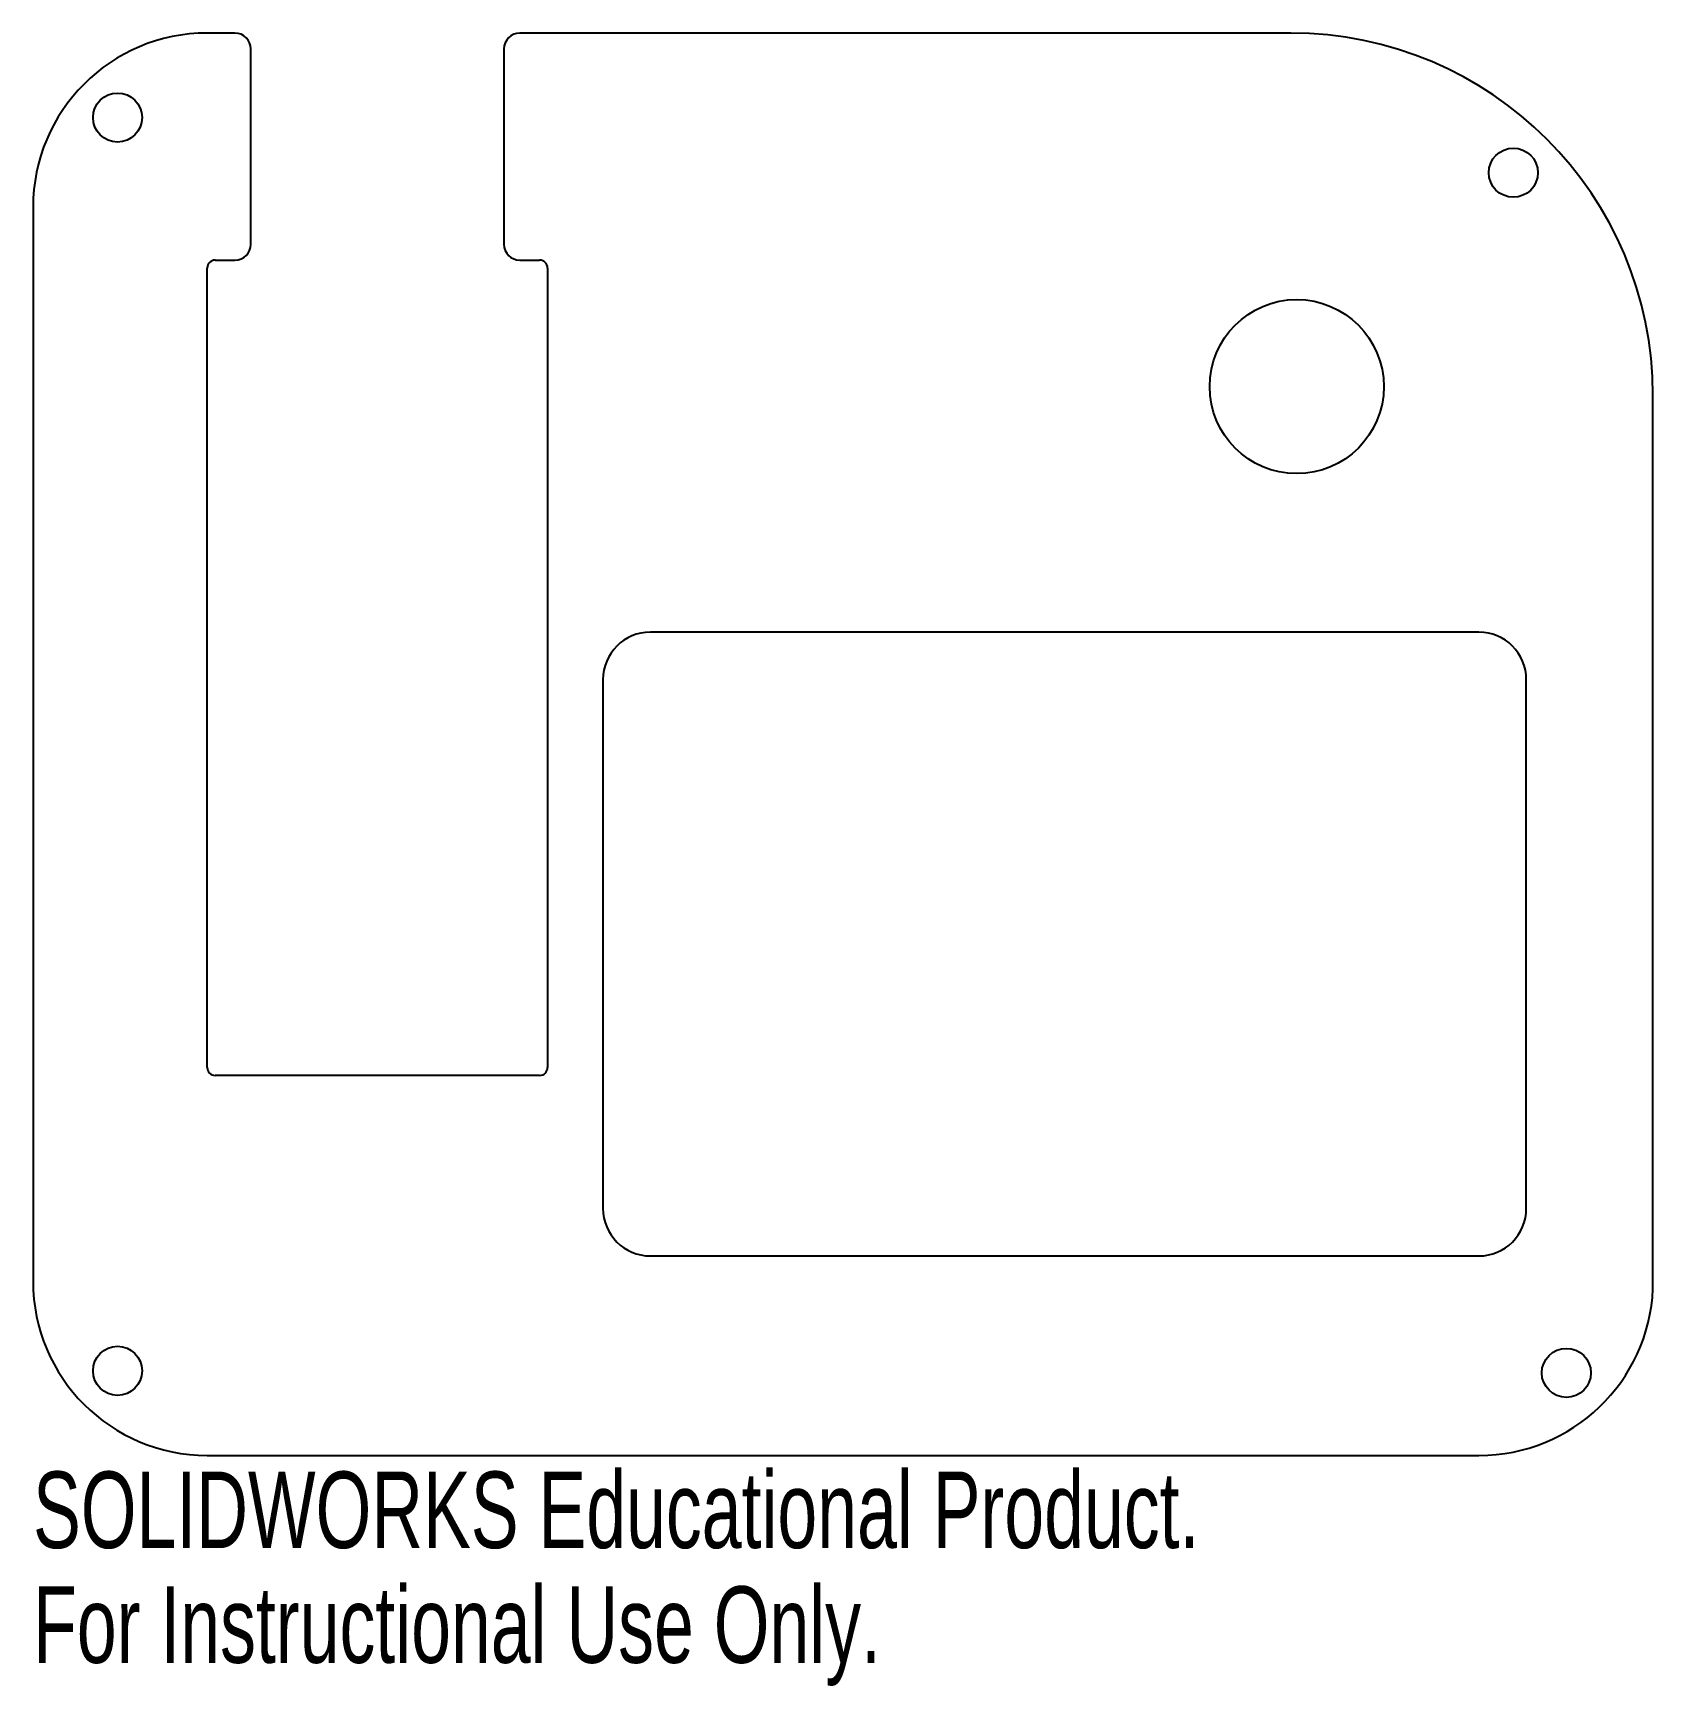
# Model space of a CAD drawing. Header units: millimetres. Extents: x -8 to 94, y -96 to 8.
import ezdxf

# ---------------------------------------------------------------- set-up
doc = ezdxf.new("R2010")
doc.units = ezdxf.units.MM
doc.styles.add('SLDTEXTSTYLE0', font='TXT', dxfattribs={"width": 0.7})

msp = doc.modelspace()

# ---------------------------------------------------------------- linework, layer by layer
at = {"color": 7, "linetype": 'Continuous', "lineweight": 25}
for p, q in [((4.75, 8), (3, 8)), ((71.45, 8), (22.75, 8)), ((5.75, -5.34), (5.75, 7)), ((21.75, 7), (21.75, -5.34)), ((-8, -3), (-8, -70.84)), ((3, -57.34), (3, -6.84)), ((3.5, -6.34), (4.75, -6.34)), ((22.75, -6.34), (24, -6.34)), ((24.5, -6.84), (24.5, -57.34)), ((94.33, -71.31), (94.33, -14.88)), ((83.33, -29.84), (31, -29.84)), ((28, -32.84), (28, -66.24)), ((86.33, -66.24), (86.33, -32.84)), ((24, -57.84), (3.5, -57.84)), ((31, -69.24), (83.33, -69.24)), ((3, -81.84), (83.34, -81.84))]:
    msp.add_line(p, q, dxfattribs=at)
for centre, radius in [((-2.66, 2.66), 1.55), ((85.51, -0.82), 1.55), ((71.83, -14.33), 5.5), ((-2.66, -76.5), 1.55), ((88.86, -76.63), 1.55)]:
    msp.add_circle(centre, radius, dxfattribs=at)
for centre, radius, start, end in [((3, -3), 11, 90, 180), ((4.75, 7), 1, 0, 90), ((22.75, 7), 1, 90, 180), ((71.45, -14.88), 22.88, 0, 90), ((4.75, -5.34), 1, 270, 0), ((22.75, -5.34), 1, 180, 270), ((3.5, -6.84), 0.5, 90, 180), ((24, -6.84), 0.5, 0, 90), ((31, -32.84), 3, 90, 180), ((83.33, -32.84), 3, 0, 90), ((3.5, -57.34), 0.5, 180, 270), ((24, -57.34), 0.5, 270, 0), ((31, -66.24), 3, 180, 270), ((83.33, -66.24), 3, 270, 0), ((3, -70.84), 11, 180, 270), ((83.34, -70.84), 11, 270, 357.5504)]:
    msp.add_arc(centre, radius, start, end, dxfattribs=at)

# ---------------------------------------------------------------- texts
at = {"color": 7, "linetype": 'Continuous', "char_height": 4.8336, "attachment_point": 1, "style": 'SLDTEXTSTYLE0'}
for s, insert in [('SOLIDWORKS Educational Product.', (-8, -82.86)), ('For Instructional Use Only.', (-8, -90.11))]:
    msp.add_mtext(s, dxfattribs=dict(at, insert=insert))

doc.saveas('drawing.dxf')
